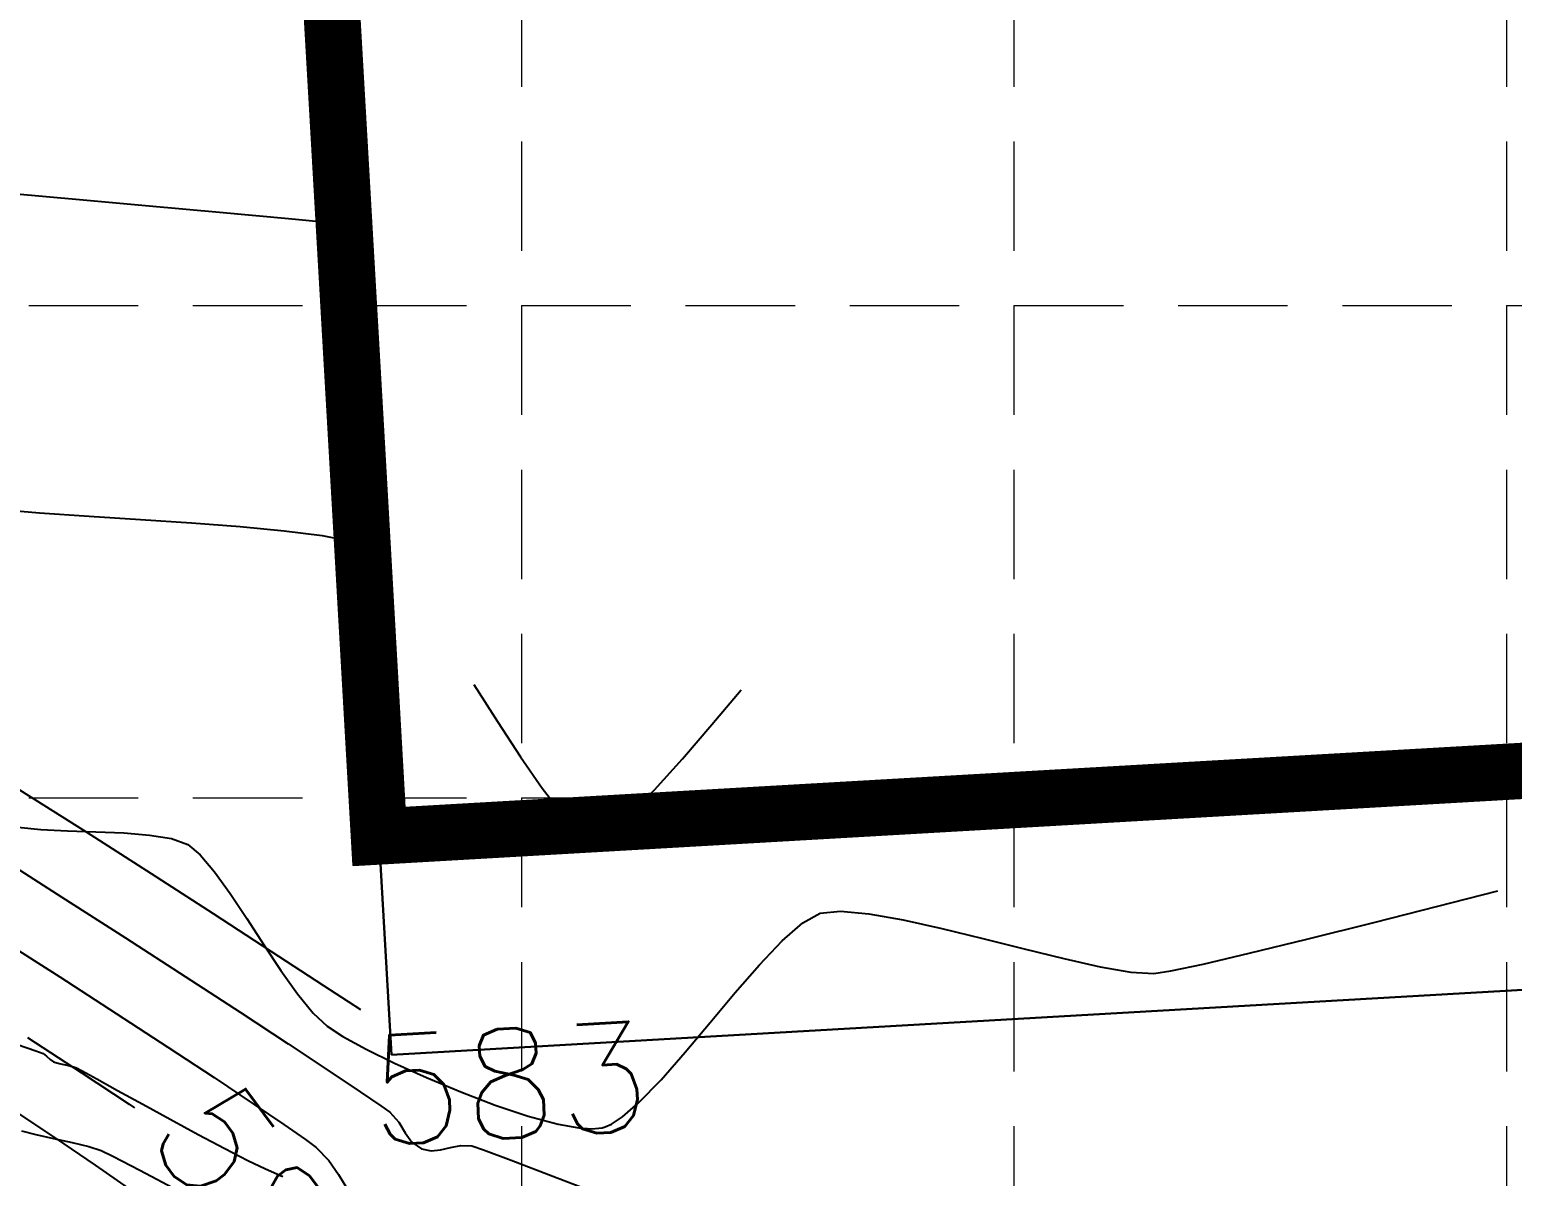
# Model space of a CAD drawing. Header units: inches. Extents: x 2547543 to 2548696, y 7125653 to 7126375.
# Drawn here: x 2547903.6 to 2547957.8, y 7125892.5 to 7125934.5 of the extents above; entities that cross this region are included whole.
import ezdxf

# ---------------------------------------------------------------- set-up
doc = ezdxf.new("R2010")
doc.units = ezdxf.units.IN
doc.header["$MEASUREMENT"] = 0
doc.linetypes.add('HIDDEN', pattern=[0.375, 0.25, -0.125])
doc.linetypes.add('HIDDEN2', pattern=[0.1875, 0.125, -0.0625])
for name, color, linetype in [('C-GRAD-WALL-SIDE', 2, 'HIDDEN2'), ('CONT-MJR', 6, 'Continuous'), ('CONT-MNR', 14, 'Continuous'), ('GRID', 254, 'HIDDEN'), ('V-AREA', 6, 'Continuous'), ('V-PROP-SUBD-N', 7, 'Continuous'), ('V-TOPO-MAJR-E', 6, 'Continuous'), ('V-TOPO-MINR-E', 14, 'Continuous')]:
    doc.layers.add(name, color=color, linetype=linetype)
doc.styles.add('L80', font='simplex', dxfattribs={"height": 3.2})

msp = doc.modelspace()

# ---------------------------------------------------------------- linework, layer by layer
at = {"layer": 'C-GRAD-WALL-SIDE', "color": 4, "const_width": 2}
msp.add_lwpolyline([(2547912.538706301, 7125971.863918281), (2547915.516960865, 7125919.949276804), (2547916.376072759, 7125904.973899455), (2547975.279223666, 7125908.353072903), (2547971.441857208, 7125975.243091729)], dxfattribs=at)
at = {"layer": 'C-GRAD-WALL-SIDE', "color": 4, "linetype": 'Continuous'}
for points in [[(2547911.540347811, 7125971.806644155), (2547914.518602375, 7125919.892002678), (2547915.434988395, 7125903.918266838), (2547976.334856282, 7125907.41198854), (2547972.440215698, 7125975.300365855)], [(2547913.537064791, 7125971.921192408), (2547916.515319355, 7125920.00655093), (2547917.317157122, 7125906.029532071), (2547974.223591049, 7125909.294157267), (2547970.443498718, 7125975.185817602)]]:
    msp.add_lwpolyline(points, dxfattribs=at)
at = {"layer": 'CONT-MJR', "color": 35, "extrusion": (-0.5466066277449384, -0.8373895118195035, 0), "elevation": -7359852.887311603}
msp.add_lwpolyline([(-1761475.1611405, 580), (-1761472.825918077, 580)], dxfattribs=at)
at = {"layer": 'CONT-MJR', "color": 35, "elevation": 580}
msp.add_lwpolyline([(2547905.497653383, 7125896.337608652), (2547907.257408782, 7125895.173799336)], dxfattribs=at)
at = {"layer": 'CONT-MJR', "color": 35, "extrusion": (-0.5573962085727971, -0.8302466300254827, 0), "elevation": -7336444.29903652}
msp.add_lwpolyline([(-1856555.538481831, 580), (-1856555.312176167, 580)], dxfattribs=at)
at = {"layer": 'CONT-MNR', "color": 35, "extrusion": (0.5357434304809997, 0.8443808244485722, 0), "elevation": 7382001.377742477}
msp.add_lwpolyline([(1666257.042622277, 583.0000000000009), (1666254.162375588, 583.0000000000009)], dxfattribs=at)
at = {"layer": 'CONT-MNR', "color": 35, "extrusion": (0.5391508046183022, 0.8422092435252877, 0), "elevation": 7375208.566013521}
msp.add_lwpolyline([(1696067.77058775, 583), (1696064.954115183, 583)], dxfattribs=at)
at = {"layer": 'CONT-MNR', "color": 35}
for points, elevation in [([(2547902.38711415, 7125904.279001703), (2547904.796864606, 7125902.747922087)], 582), ([(2547904.719874699, 7125899.830779714), (2547906.778547386, 7125898.497740613)], 581), ([(2547906.778547386, 7125898.497740613), (2547908.670863679, 7125897.260333149)], 581), ([(2547911.303270636, 7125898.538844558), (2547913.066614117, 7125897.379401512)], 582), ([(2547908.670863679, 7125897.260333149), (2547910.352550895, 7125896.149522853)], 581), ([(2547910.352550895, 7125896.149522853), (2547911.779336353, 7125895.19627526)], 581), ([(2547911.779336353, 7125895.19627526), (2547912.906947369, 7125894.431555905)], 581), ([(2547915.688995136, 7125895.633841864), (2547916.449326625, 7125895.117042674)], 582), ([(2547902.894288567, 7125895.040734324), (2547904.559852062, 7125893.934211628)], 579), ([(2547916.776614733, 7125894.883775518), (2547917.101368153, 7125894.517832241)], 582), ([(2547904.559852062, 7125893.934211628), (2547906.015124147, 7125892.949284014)], 579), ([(2547914.08755535, 7125893.591564042), (2547914.547610892, 7125893.11460606)], 581), ([(2547917.585693025, 7125893.793226182), (2547917.93949145, 7125893.544070153)], 582), ([(2547917.93949145, 7125893.544070153), (2547918.28737791, 7125893.472518179)], 582), ([(2547918.28737791, 7125893.472518179), (2547918.634571784, 7125893.510733435)], 582), ([(2547918.634571784, 7125893.510733435), (2547918.991336006, 7125893.596269876)], 582), ([(2547919.36793351, 7125893.666681454), (2547919.774627232, 7125893.659522123)], 582), ([(2547920.201368588, 7125893.515611897), (2547921.21195406, 7125893.137317936)], 582), ([(2547906.015124147, 7125892.949284014), (2547907.219129288, 7125892.114258426)], 579), ([(2547921.21195406, 7125893.137317936), (2547922.737580602, 7125892.552089946)], 582), ([(2547914.901628904, 7125892.607487949), (2547915.206912771, 7125892.102517825)], 581)]:
    msp.add_lwpolyline(points, dxfattribs=dict(at, elevation=elevation))
at = {"layer": 'CONT-MNR', "color": 35, "extrusion": (0.5419725547442232, 0.8403961862740812, 0), "elevation": 7369478.454661203}
msp.add_lwpolyline([(1720791.976696001, 583.0000000000009), (1720789.279073909, 583.0000000000009)], dxfattribs=at)
at = {"layer": 'CONT-MNR', "color": 35, "extrusion": (-0.540072613808079, -0.8416184241177884, 0), "elevation": -7373344.644499616}
msp.add_lwpolyline([(-1704141.30287311, 582), (-1704138.543691298, 582)], dxfattribs=at)
at = {"layer": 'CONT-MNR', "color": 35, "extrusion": (-0.5443153021352244, -0.8388807137259978, 0), "elevation": -7364648.455822001}
msp.add_lwpolyline([(-1741344.755885515, 583), (-1741342.232211644, 583)], dxfattribs=at)
at = {"layer": 'CONT-MNR', "color": 35, "extrusion": (-0.5396071279600932, -0.8419169480742501, 0), "elevation": -7374283.386020424}
msp.add_lwpolyline([(-1700064.766304935, 581), (-1700062.176077472, 581)], dxfattribs=at)
at = {"layer": 'CONT-MNR', "color": 35, "extrusion": (0.5434114341280942, 0.8394665051440993, 0), "elevation": 7366517.28644097}
msp.add_lwpolyline([(1733413.537281807, 582), (1733410.934136828, 582)], dxfattribs=at)
at = {"layer": 'CONT-MNR', "color": 35, "extrusion": (0.5462425821352348, 0.8376270300451337, 0), "elevation": 7360625.370984687}
msp.add_lwpolyline([(1758270.114499407, 583), (1758267.819887105, 583)], dxfattribs=at)
at = {"layer": 'CONT-MNR', "color": 35, "extrusion": (-0.546462074326306, -0.8374838513804256, 0), "elevation": -7360161.848842401}
msp.add_lwpolyline([(-1760201.112618539, 582), (-1760198.725736978, 582)], dxfattribs=at)
at = {"layer": 'CONT-MNR', "color": 35, "extrusion": (-0.5477740371084238, -0.8366263229602205, 0), "elevation": -7357396.448958799}
msp.add_lwpolyline([(-1771730.530098313, 583), (-1771728.922930521, 583)], dxfattribs=at)
at = {"layer": 'CONT-MNR', "color": 35, "extrusion": (0.5524789081055275, 0.8335268778500933, 0), "elevation": 7347295.22352348}
msp.add_lwpolyline([(1813153.979995467, 582.0000000000009), (1813152.206376385, 582.0000000000009)], dxfattribs=at)
at = {"layer": 'CONT-MNR', "color": 35, "extrusion": (0.5562036357817913, 0.8310460369577106, 0), "elevation": 7339107.296163097}
msp.add_lwpolyline([(1846015.200507311, 582), (1846013.823902655, 582)], dxfattribs=at)
at = {"layer": 'CONT-MNR', "color": 35, "extrusion": (-0.5803975314436048, -0.8143332889512559, 0), "elevation": -7281658.024896787}
msp.add_lwpolyline([(-2060998.753104449, 582.0000000000005), (-2060998.351195167, 582.0000000000005)], dxfattribs=at)
at = {"layer": 'CONT-MNR', "color": 35, "extrusion": (0.5708670983027603, 0.8210424812854611, 0), "elevation": 7305181.693380106}
msp.add_lwpolyline([(1975993.941734797, 581), (1975992.986651581, 581)], dxfattribs=at)
at = {"layer": 'CONT-MNR', "color": 35, "extrusion": (0.8492787164747817, 0.5279447525479798, 0), "elevation": 5925970.383434043}
msp.add_lwpolyline([(4706711.086244676, 582.0000000000009), (4706710.63672491, 582.0000000000009)], dxfattribs=at)
at = {"layer": 'CONT-MNR', "color": 35, "extrusion": (0.8113552482568145, 0.5845533860359744, 0), "elevation": 6232731.650640966}
msp.add_lwpolyline([(4292237.898147665, 582), (4292237.475597261, 582)], dxfattribs=at)
at = {"layer": 'CONT-MNR', "color": 35, "extrusion": (0.5966695552392843, 0.8024870353161817, 0), "elevation": 7238699.987682366}
msp.add_lwpolyline([(2207136.231617662, 581), (2207135.737598357, 581)], dxfattribs=at)
at = {"layer": 'CONT-MNR', "color": 35, "extrusion": (0.1837830692109899, -0.9829668272487065, 0), "elevation": -6536252.647308574}
msp.add_lwpolyline([(3814138.442993694, 582), (3814138.826117004, 582)], dxfattribs=at)
at = {"layer": 'CONT-MNR', "color": 35, "extrusion": (-0.3195494275857654, -0.9475696086988067, 0), "elevation": -7566466.57209927}
msp.add_lwpolyline([(137256.1039021476, 582), (137256.5542557174, 582)], dxfattribs=at)
at = {"layer": 'CONT-MNR', "color": 35, "extrusion": (0.8199640326929991, 0.5724150461770151, 0), "elevation": 6168166.723665888}
msp.add_lwpolyline([(4384511.431365885, 581), (4384510.812902036, 581)], dxfattribs=at)
at = {"layer": 'CONT-MNR', "color": 35, "extrusion": (0.3615737922686402, 0.9323434950405747, 0), "elevation": 7565041.653933658}
msp.add_lwpolyline([(200996.8031087732, 582.0000000000005), (200994.6881537414, 582.0000000000005)], dxfattribs=at)
at = {"layer": 'GRID', "color": 252, "linetype": 'HIDDEN', "lineweight": 0, "ltscale": 16}
for p, q in [((2547921.583313597, 7126356.376313465), (2547921.583313597, 7125726.296813901)), ((2547939.583313596, 7126356.376313465), (2547939.583313596, 7125726.296813901)), ((2547957.583313596, 7126356.376313465), (2547957.583313596, 7125726.296813901)), ((2547561.583313602, 7125924.376313471), (2548677.583313586, 7125924.376313471)), ((2547561.583313602, 7125906.376313471), (2548677.583313586, 7125906.376313471))]:
    msp.add_line(p, q, dxfattribs=at)
at = {"layer": 'V-AREA', "color": 7}
for p, q in [((2547911.106853144, 7125996.822880529), (2547916.834265769, 7125896.987031533)), ((2547916.834265769, 7125896.987031533), (2547911.106853145, 7125996.822880531)), ((2547916.834265769, 7125896.987031533), (2547975.737416675, 7125900.366204983)), ((2547975.737416676, 7125900.366204984), (2547916.834265769, 7125896.987031533))]:
    msp.add_line(p, q, dxfattribs=at)
at = {"layer": 'V-PROP-SUBD-N'}
for p, q in [((2547911.106853144, 7125996.822880529), (2547916.834265769, 7125896.987031532)), ((2547916.834265769, 7125896.987031533), (2547975.737416675, 7125900.366204983))]:
    msp.add_line(p, q, dxfattribs=at)
at = {"layer": 'V-TOPO-MAJR-E', "color": 35, "extrusion": (-0.3250760927752648, -0.9456878628310547, 0), "elevation": -7567137.052322485}
msp.add_lwpolyline([(93062.22982001305, 580.0000000000009), (93062.94359118491, 580.0000000000009)], dxfattribs=at)
at = {"layer": 'V-TOPO-MAJR-E', "color": 35, "extrusion": (-0.3379814841927892, -0.941152759302569, 0), "elevation": -7567702.067494824}
msp.add_lwpolyline([(-10454.55576264719, 580), (-10454.26614158135, 580)], dxfattribs=at)
at = {"layer": 'V-TOPO-MAJR-E', "color": 35, "elevation": 580}
for points in [[(2547904.115275107, 7125897.03078919), (2547904.230512292, 7125896.938768392)], [(2547904.230512292, 7125896.938768392), (2547904.367144027, 7125896.813806517)], [(2547904.699236455, 7125896.665745327), (2547905.036335047, 7125896.591136779)], [(2547905.036335047, 7125896.591136779), (2547905.30680611, 7125896.517681347)], [(2547905.30680611, 7125896.517681347), (2547905.538169869, 7125896.396231902)], [(2547907.746084221, 7125895.178561271), (2547908.751417924, 7125894.627386673)], [(2547909.773810035, 7125894.073148072), (2547910.742686919, 7125893.557592377)], [(2547910.742686919, 7125893.557592377), (2547911.587474946, 7125893.122466506)]]:
    msp.add_lwpolyline(points, dxfattribs=at)
at = {"layer": 'V-TOPO-MAJR-E', "color": 35, "extrusion": (-0.6047383640516177, -0.7964242029497679, 0), "elevation": -7216052.208984798}
msp.add_lwpolyline([(-2280090.476787073, 580), (-2280090.33066711, 580)], dxfattribs=at)
at = {"layer": 'V-TOPO-MAJR-E', "color": 35, "extrusion": (-0.2667101345541392, -0.9637767916515281, 0), "elevation": -7547325.831316836}
msp.add_lwpolyline([(555062.3340974622, 580.0000000000005), (555062.5579241351, 580.0000000000005)], dxfattribs=at)
at = {"layer": 'V-TOPO-MAJR-E', "color": 35, "extrusion": (-0.4814202636942556, -0.8764898913875467, 0), "elevation": -7472389.514426002}
msp.add_lwpolyline([(-1197337.47371567, 580), (-1197336.868213316, 580)], dxfattribs=at)
at = {"layer": 'V-TOPO-MAJR-E', "color": 35, "extrusion": (0.483760593261703, 0.8752003704335855, 0), "elevation": 7469163.461991295}
msp.add_lwpolyline([(1217299.39182633, 580), (1217298.52402963, 580)], dxfattribs=at)
at = {"layer": 'V-TOPO-MAJR-E', "color": 35, "extrusion": (-0.4831106377963844, -0.8755593136092898, 0), "elevation": -7470065.227649951}
msp.add_lwpolyline([(-1211752.455415543, 580.0000000000009), (-1211751.407283623, 580.0000000000009)], dxfattribs=at)
at = {"layer": 'V-TOPO-MAJR-E', "color": 35, "extrusion": (-0.4765775533517362, -0.8791324335054833, 0), "elevation": -7478881.203592328}
msp.add_lwpolyline([(-1156092.205978265, 580), (-1156091.043022525, 580)], dxfattribs=at)
at = {"layer": 'V-TOPO-MAJR-E', "color": 35, "extrusion": (-0.4337320527780051, -0.9010419004646665, 0), "elevation": -7525839.204707692}
msp.add_lwpolyline([(-794953.1528896941, 580), (-794952.4313632739, 580)], dxfattribs=at)
at = {"layer": 'V-TOPO-MAJR-E', "color": 35, "extrusion": (-0.3944142577075047, -0.9189327468955703, 0), "elevation": -7553149.167430252}
msp.add_lwpolyline([(-469193.7316219858, 580), (-469193.0476655136, 580)], dxfattribs=at)
at = {"layer": 'V-TOPO-MINR-E', "color": 35}
for points, elevation in [([(2547902.997549813, 7125928.47844759), (2547905.438577896, 7125928.249780972)], 583), ([(2547907.983412, 7125928.018695545), (2547910.554537621, 7125927.787200025)], 583), ([(2547913.074440253, 7125927.557303127), (2547915.465605389, 7125927.331013563)], 583), ([(2547903.97523023, 7125916.803493811), (2547905.788708814, 7125916.67875279)], 582), ([(2547909.525517641, 7125916.433408595), (2547911.302149147, 7125916.2979949)], 582), ([(2547916.085370514, 7125915.498606686), (2547916.677434131, 7125915.006192963)], 582), ([(2547928.541648342, 7125909.057758847), (2547929.620497343, 7125910.32717175)], 582), ([(2547927.467391101, 7125907.807399463), (2547928.541648342, 7125909.057758847)], 582), ([(2547922.338151511, 7125906.734020404), (2547923.056533703, 7125905.808605452)], 582), ([(2547925.523361477, 7125905.752153736), (2547926.445403015, 7125906.673171718)], 582), ([(2547924.889728968, 7125905.234086874), (2547925.523361477, 7125905.752153736)], 582), ([(2547904.024064221, 7125905.220353045), (2547904.9959935, 7125905.170493916)], 581), ([(2547904.9959935, 7125905.170493916), (2547906.028386392, 7125905.136171835)], 581), ([(2547906.028386392, 7125905.136171835), (2547907.052782195, 7125905.093335735)], 581), ([(2547907.052782195, 7125905.093335735), (2547908.000720209, 7125905.017934543)], 581), ([(2547908.80373973, 7125904.88591719), (2547909.393380059, 7125904.673232605)], 581), ([(2547923.560972191, 7125905.280846068), (2547923.889718565, 7125905.035505377)], 582), ([(2547923.889718565, 7125905.035505377), (2547924.082203082, 7125904.953058003)], 582), ([(2547924.49119128, 7125905.005757701), (2547924.889728968, 7125905.234086874)], 582), ([(2547910.938934397, 7125902.875758993), (2547911.547678688, 7125901.963310288)], 581), ([(2547932.500924657, 7125902.157189825), (2547933.240211805, 7125902.234824569)], 581), ([(2547931.866749034, 7125901.806211752), (2547932.500924657, 7125902.157189825)], 581), ([(2547934.275799525, 7125902.143244834), (2547935.536586816, 7125901.921093553)], 581), ([(2547950.286037984, 7125901.209762698), (2547952.781123813, 7125901.83379995)], 581), ([(2547912.173194185, 7125901.004348199), (2547912.797475761, 7125900.064951943)], 581), ([(2547939.959136141, 7125900.857639806), (2547941.409711738, 7125900.499631708)], 581), ([(2547946.496948959, 7125900.303646421), (2547948.172018104, 7125900.694583346)], 581), ([(2547912.797475761, 7125900.064951943), (2547913.402518285, 7125899.211200738)], 581), ([(2547944.695202015, 7125899.956037965), (2547945.318715335, 7125900.052336452)], 581), ([(2547913.402518285, 7125899.211200738), (2547913.970316628, 7125898.509173804)], 581), ([(2547913.970316628, 7125898.509173804), (2547914.48286566, 7125898.024950356)], 581), ([(2547915.064701171, 7125897.653062741), (2547915.906620618, 7125897.194939532)], 581), ([(2547916.946334583, 7125896.682992877), (2547918.121553645, 7125896.14963493)], 581), ([(2547925.869211158, 7125895.223176454), (2547926.688675097, 7125896.069292597)], 581), ([(2547922.931692455, 7125894.450333218), (2547923.6834803, 7125894.314139754)], 581), ([(2547924.530267512, 7125894.314930517), (2547924.641259891, 7125894.345842111)], 581), ([(2547906.224493099, 7125893.490097166), (2547906.659827063, 7125893.275114487)], 579)]:
    msp.add_lwpolyline(points, dxfattribs=dict(at, elevation=elevation))
at = {"layer": 'V-TOPO-MINR-E', "color": 35, "extrusion": (-0.09043361606485055, -0.9959024857311259, 0), "elevation": -7327145.959300424}
msp.add_lwpolyline([(1893041.900241217, 583.0000000000009), (1893044.455545718, 583.0000000000009)], dxfattribs=at)
at = {"layer": 'V-TOPO-MINR-E', "color": 35, "extrusion": (-0.09085512653462399, -0.9958641202404962, 0), "elevation": -7327946.542528679}
msp.add_lwpolyline([(1889945.632063431, 583), (1889948.16243136, 583)], dxfattribs=at)
at = {"layer": 'V-TOPO-MINR-E', "color": 35, "extrusion": (-0.08072965097933832, -0.9967360349925924, 0), "elevation": -7308349.459050719}
msp.add_lwpolyline([(1964313.244798434, 582.0000000000009), (1964314.929358987, 582.0000000000009)], dxfattribs=at)
at = {"layer": 'V-TOPO-MINR-E', "color": 35, "extrusion": (-0.0643583644144703, -0.9979268514925802, 0), "elevation": -7275122.644469701}
msp.add_lwpolyline([(2084011.259227582, 582.0000000000005), (2084013.13766746, 582.0000000000005)], dxfattribs=at)
at = {"layer": 'V-TOPO-MINR-E', "color": 35, "extrusion": (-0.06667903159335166, -0.9977744768963439, 0), "elevation": -7279949.681500317}
msp.add_lwpolyline([(2067088.020590753, 582.0000000000005), (2067089.887007741, 582.0000000000005)], dxfattribs=at)
at = {"layer": 'V-TOPO-MINR-E', "color": 35, "extrusion": (-0.09463822490784465, -0.9955117309134495, 0), "elevation": -7335063.071019293}
msp.add_lwpolyline([(1862091.521332321, 582), (1862093.146275915, 582)], dxfattribs=at)
at = {"layer": 'V-TOPO-MINR-E', "color": 35, "extrusion": (-0.1285375610295197, -0.9917046412135936, 0), "elevation": -7394306.625541669}
msp.add_lwpolyline([(1610829.186695264, 582.0000000000005), (1610830.583603058, 582.0000000000005)], dxfattribs=at)
at = {"layer": 'V-TOPO-MINR-E', "color": 35, "extrusion": (-0.1933241362397947, -0.9811349440047161, 0), "elevation": -7484058.493217288}
msp.add_lwpolyline([(1122236.210297364, 582.0000000000009), (1122237.310696564, 582.0000000000009)], dxfattribs=at)
at = {"layer": 'V-TOPO-MINR-E', "color": 35, "extrusion": (-0.3400234749350277, -0.9404169482166455, 0), "elevation": -7567682.987639931}
msp.add_lwpolyline([(-26875.82561367331, 582.0000000000009), (-26875.08061337518, 582.0000000000009)], dxfattribs=at)
at = {"layer": 'V-TOPO-MINR-E', "color": 35, "extrusion": (0.8433382115942986, 0.5373831601985033, 0), "elevation": 5978102.480967759}
msp.add_lwpolyline([(4640343.421144143, 582), (4640341.815536547, 582)], dxfattribs=at)
at = {"layer": 'V-TOPO-MINR-E', "color": 35, "extrusion": (0.8379206838418113, 0.5457920186207119, 0), "elevation": 6024219.811182406}
msp.add_lwpolyline([(4580311.900354311, 582.0000000000009), (4580310.360841957, 582.0000000000009)], dxfattribs=at)
at = {"layer": 'V-TOPO-MINR-E', "color": 35, "extrusion": (0.8228776629533544, 0.5682185774967461, 0), "elevation": 6145700.966784317}
msp.add_lwpolyline([(4415974.067173062, 582), (4415972.673157645, 582)], dxfattribs=at)
at = {"layer": 'V-TOPO-MINR-E', "color": 35, "extrusion": (0.7429086987075846, -0.6693927586885022, 0), "elevation": -2877153.606154228}
msp.add_lwpolyline([(6999461.565901409, 582), (6999463.092640492, 582)], dxfattribs=at)
at = {"layer": 'V-TOPO-MINR-E', "color": 35, "extrusion": (0.7228982693498713, 0.690954479087415, 0), "elevation": 6765565.704015817}
msp.add_lwpolyline([(3390806.128309018, 582.0000000000009), (3390805.398248639, 582.0000000000009)], dxfattribs=at)
at = {"layer": 'V-TOPO-MINR-E', "color": 35, "extrusion": (-0.1055129563657929, -0.9944179282570031, 0), "elevation": -7354964.792294559}
msp.add_lwpolyline([(1781805.266688646, 581.0000000000005), (1781806.114425738, 581.0000000000005)], dxfattribs=at)
at = {"layer": 'V-TOPO-MINR-E', "color": 35, "extrusion": (-0.1622235237859608, -0.9867540363892442, 0), "elevation": -7444846.153532556}
msp.add_lwpolyline([(1358169.081885713, 581), (1358169.895684788, 581)], dxfattribs=at)
at = {"layer": 'V-TOPO-MINR-E', "color": 35, "extrusion": (-0.1687137323104667, -0.9856650934926489, 0), "elevation": -7453625.55332785}
msp.add_lwpolyline([(1309161.807976815, 582), (1309161.896875708, 582)], dxfattribs=at)
at = {"layer": 'V-TOPO-MINR-E', "color": 35, "extrusion": (0.03494715639702374, -0.999389161568086, 0), "elevation": -7032509.457010488}
msp.add_lwpolyline([(2795397.914163773, 582.0000000000005), (2795398.012134249, 582.0000000000005)], dxfattribs=at)
at = {"layer": 'V-TOPO-MINR-E', "color": 35, "extrusion": (0.276433055624547, -0.9610331762005285, 0), "elevation": -6143900.568385944}
msp.add_lwpolyline([(4418475.42880719, 582), (4418475.661320528, 582)], dxfattribs=at)
at = {"layer": 'V-TOPO-MINR-E', "color": 35, "extrusion": (-0.6412896677120254, -0.7672988740287582, 0), "elevation": -7101646.600448692}
msp.add_lwpolyline([(-2614761.031377089, 581.0000000000009), (-2614760.444383014, 581.0000000000009)], dxfattribs=at)
at = {"layer": 'V-TOPO-MINR-E', "color": 35, "extrusion": (0.7660742032303486, 0.6427521412994177, 0), "elevation": 6532078.248939006}
msp.add_lwpolyline([(3821296.948538864, 581), (3821296.137671881, 581)], dxfattribs=at)
at = {"layer": 'V-TOPO-MINR-E', "color": 35, "extrusion": (0.8124621602508971, 0.5830139262148426, 0), "elevation": 6224581.838995419}
msp.add_lwpolyline([(4304059.868507467, 581.0000000000005), (4304058.884023343, 581.0000000000005)], dxfattribs=at)
at = {"layer": 'V-TOPO-MINR-E', "color": 35, "extrusion": (0.2498312602863225, -0.9682893892756174, 0), "elevation": -6263376.870896684}
msp.add_lwpolyline([(4247431.586306956, 581.0000000000009), (4247433.301293217, 581.0000000000009)], dxfattribs=at)
at = {"layer": 'V-TOPO-MINR-E', "color": 35, "extrusion": (-0.08808884896455858, -0.9961126214882027, 0), "elevation": -7322645.661968541}
msp.add_lwpolyline([(1910315.93358464, 581.0000000000009), (1910316.97321379, 581.0000000000009)], dxfattribs=at)
at = {"layer": 'V-TOPO-MINR-E', "color": 35, "extrusion": (0.2467224151591207, -0.9690861932037059, 0), "elevation": -6276976.01739024}
msp.add_lwpolyline([(4227305.571744002, 581.0000000000005), (4227308.479913589, 581.0000000000005)], dxfattribs=at)
at = {"layer": 'V-TOPO-MINR-E', "color": 35, "extrusion": (0.8375684567455557, 0.5463323899100879, 0), "elevation": 6027161.392793718}
msp.add_lwpolyline([(4576424.105207116, 581), (4576422.960271342, 581)], dxfattribs=at)
at = {"layer": 'V-TOPO-MINR-E', "color": 35, "extrusion": (0.6567495776540015, -0.7541087403360941, 0), "elevation": -3700351.657462443}
msp.add_lwpolyline([(6601349.699968167, 581), (6601350.692129761, 581)], dxfattribs=at)
at = {"layer": 'V-TOPO-MINR-E', "color": 35, "extrusion": (-0.2167074312710843, -0.9762365949050918, 0), "elevation": -7508722.792254066}
msp.add_lwpolyline([(943152.0114653234, 581), (943153.4607921285, 581)], dxfattribs=at)
at = {"layer": 'V-TOPO-MINR-E', "color": 35, "extrusion": (0.7244951584645539, -0.68927988898663, 0), "elevation": -3065776.597287714}
msp.add_lwpolyline([(6918917.356193124, 581), (6918918.564752573, 581)], dxfattribs=at)
at = {"layer": 'V-TOPO-MINR-E', "color": 35, "extrusion": (-0.2381971788774673, -0.9712168161511703, 0), "elevation": -7527706.864768771}
msp.add_lwpolyline([(777229.5540141512, 581.0000000000009), (777231.096289179, 581.0000000000009)], dxfattribs=at)
at = {"layer": 'V-TOPO-MINR-E', "color": 35, "extrusion": (-0.2452924323200316, -0.9694491336045036, 0), "elevation": -7533188.802572409}
msp.add_lwpolyline([(722167.0746602837, 581.0000000000005), (722168.6320189585, 581.0000000000005)], dxfattribs=at)
at = {"layer": 'V-TOPO-MINR-E', "color": 35, "extrusion": (0.2367673727330941, -0.971566369945496, 0), "elevation": -6320014.475879616}
msp.add_lwpolyline([(4162681.542110321, 581.0000000000009), (4162683.717998604, 581.0000000000009)], dxfattribs=at)
at = {"layer": 'V-TOPO-MINR-E', "color": 35, "extrusion": (0.7549124844775551, -0.6558255414208304, 0), "elevation": -2749883.026481406}
msp.add_lwpolyline([(7050427.487700858, 581), (7050428.842770983, 581)], dxfattribs=at)
at = {"layer": 'V-TOPO-MINR-E', "color": 35, "extrusion": (-0.2183189606823757, -0.9758774674141049, 0), "elevation": -7510269.653073351}
msp.add_lwpolyline([(930759.4190233981, 581), (930760.7719290864, 581)], dxfattribs=at)
at = {"layer": 'V-TOPO-MINR-E', "color": 35, "extrusion": (-0.1709085567966471, -0.9852868948756436, 0), "elevation": -7456521.300237417}
msp.add_lwpolyline([(1292577.260956689, 581.0000000000009), (1292578.396528231, 581.0000000000009)], dxfattribs=at)
at = {"layer": 'V-TOPO-MINR-E', "color": 35, "extrusion": (-0.06384946069078787, -0.997959541449199, 0), "elevation": -7274044.747199122}
msp.add_lwpolyline([(2087760.002445361, 581.0000000000005), (2087760.850532189, 581.0000000000005)], dxfattribs=at)
at = {"layer": 'V-TOPO-MINR-E', "color": 35, "extrusion": (0.2086015246987291, -0.9780007177366312, 0), "elevation": -6437630.087371544}
msp.add_lwpolyline([(3978365.966225425, 581.0000000000009), (3978367.170962398, 581.0000000000009)], dxfattribs=at)
at = {"layer": 'V-TOPO-MINR-E', "color": 35, "extrusion": (0.7669270815089353, -0.6417342531361304, 0), "elevation": -2618857.580809331}
msp.add_lwpolyline([(7100137.26201667, 581.0000000000009), (7100138.688088838, 581.0000000000009)], dxfattribs=at)
at = {"layer": 'V-TOPO-MINR-E', "color": 35, "extrusion": (-0.5385531642520381, -0.8425915316890608, 0), "elevation": -7376408.738493873}
msp.add_lwpolyline([(-1690823.762743845, 581.0000000000009), (-1690823.07221292, 581.0000000000009)], dxfattribs=at)
at = {"layer": 'V-TOPO-MINR-E', "color": 35, "extrusion": (0.7661573108168036, -0.6426530752139631, 0), "elevation": -2627366.334036132}
msp.add_lwpolyline([(7096991.62758827, 581.0000000000005), (7096993.047397863, 581.0000000000005)], dxfattribs=at)
at = {"layer": 'V-TOPO-MINR-E', "color": 35, "extrusion": (-0.4417447770058729, -0.897140764868051, 0), "elevation": -7518461.403838993}
msp.add_lwpolyline([(-861988.6420602435, 581), (-861987.483140701, 581)], dxfattribs=at)
at = {"layer": 'V-TOPO-MINR-E', "color": 35, "extrusion": (0.7522303306130252, -0.6589002426056763, 0), "elevation": -2778626.91343991}
msp.add_lwpolyline([(7039144.669427527, 581.0000000000009), (7039146.005815756, 581.0000000000009)], dxfattribs=at)
at = {"layer": 'V-TOPO-MINR-E', "color": 35, "extrusion": (-0.3859849827462192, -0.9225050639939062, 0), "elevation": -7557133.415719565}
msp.add_lwpolyline([(-400021.5325931087, 581), (-400020.1792837479, 581)], dxfattribs=at)
at = {"layer": 'V-TOPO-MINR-E', "color": 35, "extrusion": (0.3554686721432395, 0.934688195669937, 0), "elevation": 7566196.041570433}
msp.add_lwpolyline([(151522.4978128453, 581.0000000000009), (151521.1504533729, 581.0000000000009)], dxfattribs=at)
at = {"layer": 'V-TOPO-MINR-E', "color": 35, "extrusion": (-0.3165478795342335, -0.9485765335292564, 0), "elevation": -7565995.790541459}
msp.add_lwpolyline([(161210.7193075819, 581), (161211.9927924173, 581)], dxfattribs=at)
at = {"layer": 'V-TOPO-MINR-E', "color": 35, "extrusion": (0.6532902868482932, -0.7571075228193649, 0), "elevation": -3730533.658324329}
msp.add_lwpolyline([(6584331.195668852, 581.0000000000009), (6584331.977565666, 581.0000000000009)], dxfattribs=at)
at = {"layer": 'V-TOPO-MINR-E', "color": 35, "extrusion": (-0.2601793054449147, -0.965560318684546, 0), "elevation": -7543397.735071095}
msp.add_lwpolyline([(606161.8757687225, 581.0000000000009), (606163.0091471595, 581.0000000000009)], dxfattribs=at)
at = {"layer": 'V-TOPO-MINR-E', "color": 35, "extrusion": (-0.5484882717417926, 0.8361582480378349, 0), "elevation": 4560868.506562322}
msp.add_lwpolyline([(-6038937.93645196, 581), (-6038938.411343224, 581)], dxfattribs=at)
at = {"layer": 'V-TOPO-MINR-E', "color": 35, "extrusion": (-0.2358854764955146, -0.9717808610887971, 0), "elevation": -7525820.987894554}
msp.add_lwpolyline([(795108.7278336019, 579), (795109.2716220561, 579)], dxfattribs=at)
at = {"layer": 'V-TOPO-MINR-E', "color": 35, "extrusion": (-0.215518069836413, -0.9764998523164184, 0), "elevation": -7507553.825816575}
msp.add_lwpolyline([(952268.7898489696, 579), (952269.4528464442, 579)], dxfattribs=at)
at = {"layer": 'V-TOPO-MINR-E', "color": 35, "extrusion": (-0.0701162732150203, -0.9975388254250742, 0), "elevation": -7287007.15735211}
msp.add_lwpolyline([(2042011.645860085, 581), (2042012.117781668, 581)], dxfattribs=at)
at = {"layer": 'V-TOPO-MINR-E', "color": 35, "extrusion": (0.05606143402582176, -0.9984273211480986, 0), "elevation": -6971847.255937932}
msp.add_lwpolyline([(2943404.939918865, 581), (2943405.202372774, 581)], dxfattribs=at)
at = {"layer": 'V-TOPO-MINR-E', "color": 35, "extrusion": (0.1658209428235855, -0.9861558775980079, 0), "elevation": -6604743.31395866}
msp.add_lwpolyline([(3694273.149376311, 581), (3694273.264962456, 581)], dxfattribs=at)
at = {"layer": 'V-TOPO-MINR-E', "color": 35, "extrusion": (0.4057692126172401, -0.9139755719339469, 0), "elevation": -5479023.984789833}
msp.add_lwpolyline([(5220209.419146102, 581.0000000000009), (5220209.680517487, 581.0000000000009)], dxfattribs=at)
at = {"layer": 'V-TOPO-MINR-E', "color": 35, "extrusion": (0.2166509887626002, 0.9762491224416994, 0), "elevation": 7508653.720543431}
msp.add_lwpolyline([(-943557.556976197, 579.0000000000005), (-943558.2476301955, 579.0000000000005)], dxfattribs=at)
at = {"layer": 'V-TOPO-MINR-E', "color": 35, "extrusion": (0.2369227675019924, 0.9715284876107324, 0), "elevation": 7526665.547907432}
msp.add_lwpolyline([(-787075.9757768118, 579.0000000000009), (-787076.6025659277, 579.0000000000009)], dxfattribs=at)
at = {"layer": 'V-TOPO-MINR-E', "color": 35, "extrusion": (-0.2951976208536553, -0.9554362169409016, 0), "elevation": -7560472.574130819}
msp.add_lwpolyline([(330814.6069614813, 579.0000000000009), (330815.0795166283, 579.0000000000009)], dxfattribs=at)
at = {"layer": 'V-TOPO-MINR-E', "color": 35, "extrusion": (-0.4621454712931617, -0.886804129085573, 0), "elevation": -7496775.103911411}
msp.add_lwpolyline([(-1033705.159553287, 579.0000000000009), (-1033704.058441939, 579.0000000000009)], dxfattribs=at)
at = {"layer": 'V-TOPO-MINR-E', "color": 35, "extrusion": (-0.4671353443480577, -0.884185823263878, 0), "elevation": -7490831.073057507}
msp.add_lwpolyline([(-1075932.56014554, 579), (-1075930.938563727, 579)], dxfattribs=at)

# ---------------------------------------------------------------- texts
at = {"layer": 'CONT-MJR', "color": 35, "insert": (2547910.997272468, 7125896.423408275, 580), "char_height": 4, "width": 15.04761904761904, "attachment_point": 1, "rotation": 306.39259175088915, "style": 'L80'}
msp.add_mtext('\\Fsimplex.shx;\\W1.0000000000;\\T1.0000000000;\\o\\l580', dxfattribs=at)
at = {"layer": 'CONT-MNR', "color": 35, "insert": (2547915.905118826, 7125897.652278099, 583), "char_height": 4, "width": 15.04761904761904, "attachment_point": 1, "rotation": 3.207955135730822, "style": 'L80'}
msp.add_mtext('\\Fsimplex.shx;\\W1.0000000000;\\T1.0000000000;\\o\\l583', dxfattribs=at)

doc.saveas('drawing.dxf')
